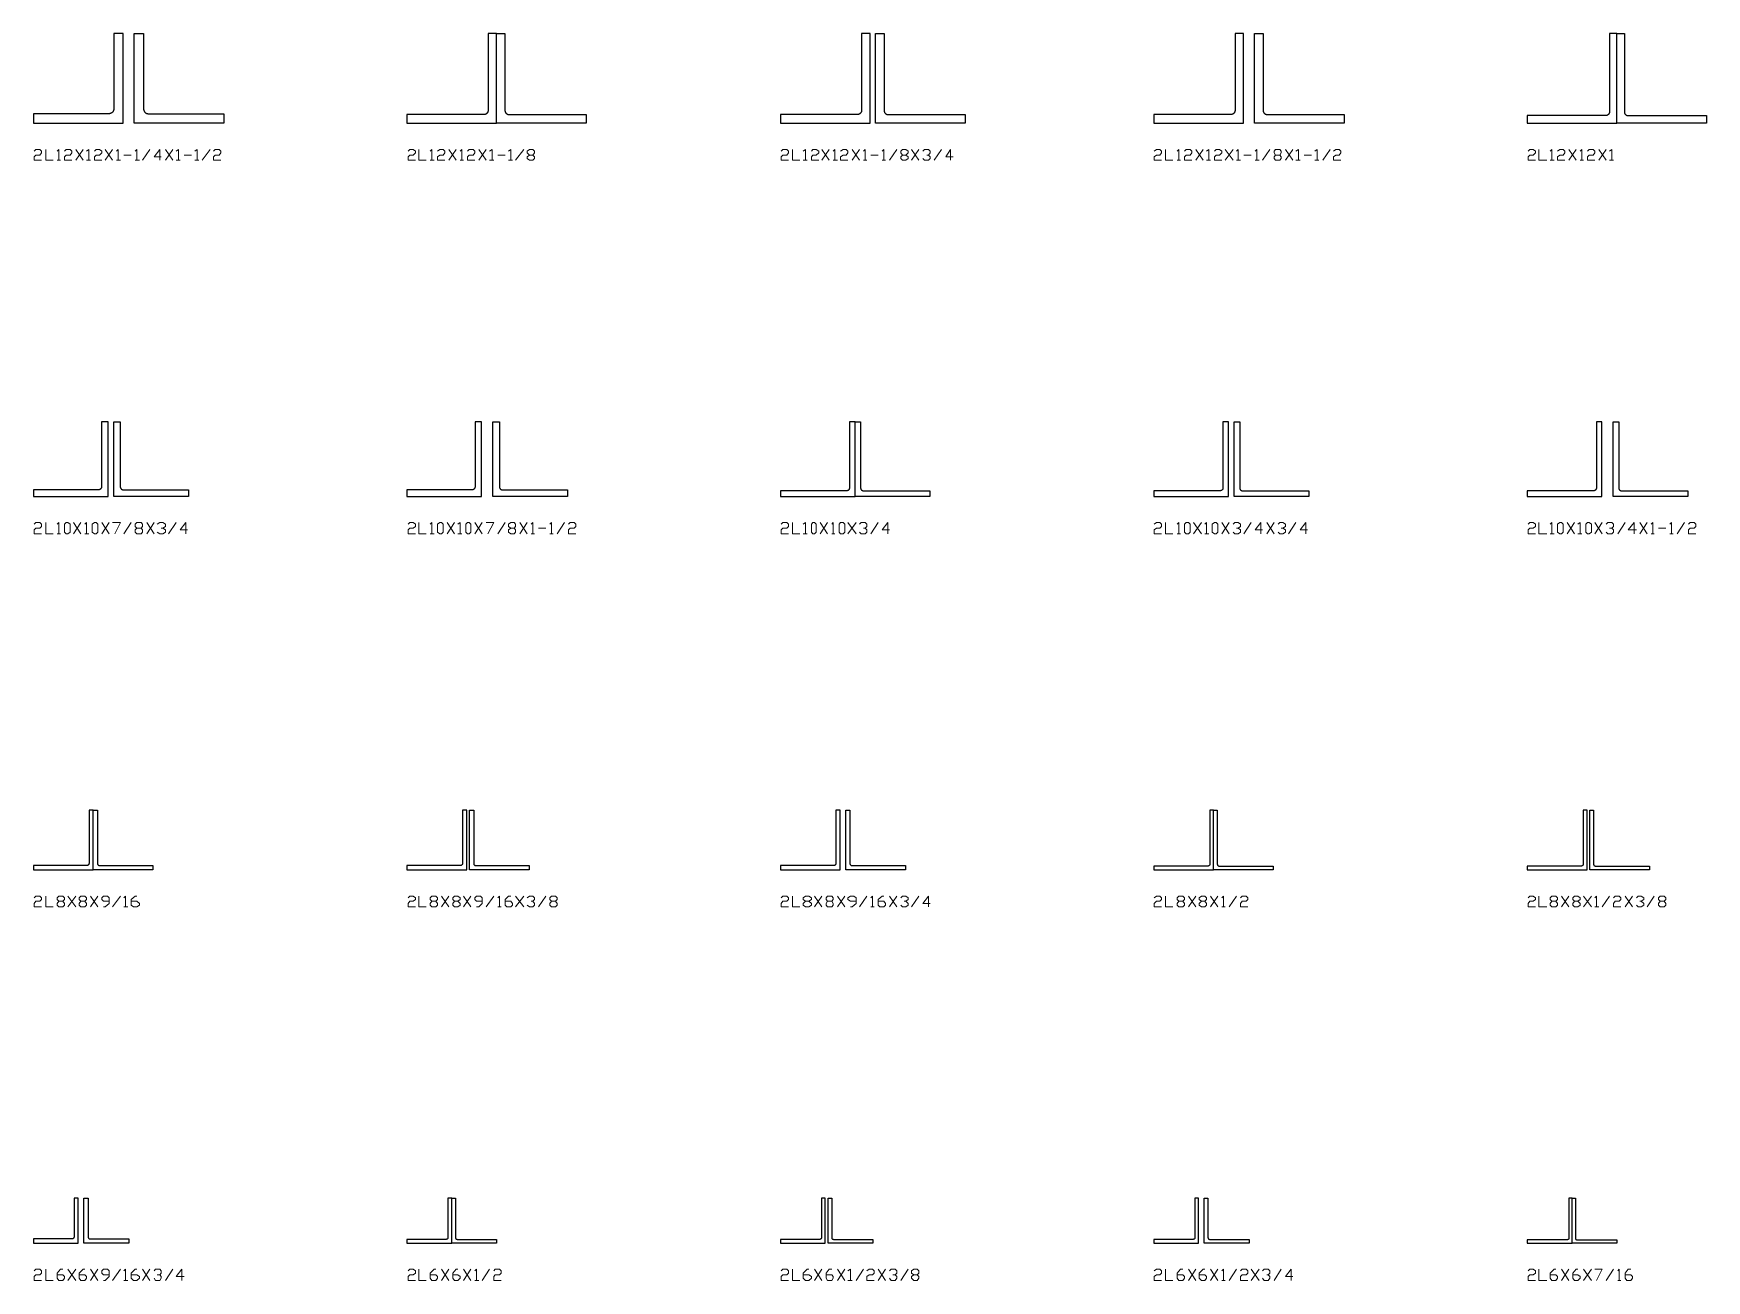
# Model space of a CAD drawing. Header units: inches. Extents: x 0 to 985, y -1555 to 12.
# Drawn here: x 250 to 474, y -155 to 12 of the extents above; entities that cross this region are included whole.
import ezdxf

# ---------------------------------------------------------------- set-up
doc = ezdxf.new("R2010")
doc.units = ezdxf.units.IN
doc.header["$MEASUREMENT"] = 0
doc.layers.add('AISC_STEEL', color=7, linetype='Continuous')

msp = doc.modelspace()

# ---------------------------------------------------------------- linework, layer by layer
at = {"color": 3, "lineweight": 0}
for points in [[(250.11, -3.76), (250.33, -3.54), (250.87, -3.54), (251.09, -3.76), (251.09, -3.97), (250.87, -4.3), (250.33, -4.3), (250.11, -4.52), (250.11, -4.96), (251.09, -4.96)], [(251.64, -3.54), (251.64, -4.96), (252.62, -4.96)], [(253.16, -3.76), (253.38, -3.54), (253.38, -4.96)], [(254.15, -3.76), (254.36, -3.54), (254.91, -3.54), (255.13, -3.76), (255.13, -3.97), (254.91, -4.3), (254.36, -4.3), (254.15, -4.52), (254.15, -4.96), (255.13, -4.96)], [(255.67, -4.96), (256.65, -3.54)], [(255.67, -3.54), (256.65, -4.96)], [(257.09, -3.76), (257.42, -3.54), (257.42, -4.96)], [(258.18, -3.76), (258.4, -3.54), (258.83, -3.54), (259.16, -3.76), (259.16, -3.97), (258.83, -4.3), (258.4, -4.3), (258.18, -4.52), (258.18, -4.96), (259.16, -4.96)], [(259.6, -4.96), (260.58, -3.54)], [(259.6, -3.54), (260.58, -4.96)], [(261.12, -3.76), (261.34, -3.54), (261.34, -4.96)], [(262.11, -4.3), (263.09, -4.3)], [(263.63, -3.76), (263.85, -3.54), (263.85, -4.96)], [(264.61, -4.96), (265.6, -3.54)], [(267.12, -4.52), (266.14, -4.52), (266.9, -3.54), (266.9, -4.96)], [(267.67, -4.96), (268.65, -3.54)], [(267.67, -3.54), (268.65, -4.96)], [(269.09, -3.76), (269.41, -3.54), (269.41, -4.96)], [(270.18, -4.3), (271.16, -4.3)], [(271.59, -3.76), (271.92, -3.54), (271.92, -4.96)], [(272.58, -4.96), (273.67, -3.54)], [(274.1, -3.76), (274.32, -3.54), (274.87, -3.54), (275.08, -3.76), (275.08, -3.97), (274.87, -4.3), (274.32, -4.3), (274.1, -4.52), (274.1, -4.96), (275.08, -4.96)], [(300.17, -3.76), (300.38, -3.54), (300.82, -3.54), (301.15, -3.76), (301.15, -3.97), (300.82, -4.3), (300.38, -4.3), (300.17, -4.52), (300.17, -4.96), (301.15, -4.96)], [(301.58, -3.54), (301.58, -4.96), (302.56, -4.96)], [(303.11, -3.76), (303.33, -3.54), (303.33, -4.96)], [(304.09, -3.76), (304.42, -3.54), (304.85, -3.54), (305.07, -3.76), (305.07, -3.97), (304.85, -4.3), (304.42, -4.3), (304.09, -4.52), (304.09, -4.96), (305.07, -4.96)], [(305.62, -4.96), (306.6, -3.54)], [(305.62, -3.54), (306.6, -4.96)], [(307.14, -3.76), (307.36, -3.54), (307.36, -4.96)], [(308.13, -3.76), (308.34, -3.54), (308.89, -3.54), (309.11, -3.76), (309.11, -3.97), (308.89, -4.3), (308.34, -4.3), (308.13, -4.52), (308.13, -4.96), (309.11, -4.96)], [(309.65, -4.96), (310.63, -3.54)], [(309.65, -3.54), (310.63, -4.96)], [(311.07, -3.76), (311.4, -3.54), (311.4, -4.96)], [(312.16, -4.3), (313.14, -4.3)], [(313.58, -3.76), (313.91, -3.54), (313.91, -4.96)], [(314.56, -4.96), (315.65, -3.54)], [(316.85, -4.3), (317.07, -4.52), (317.07, -4.74), (316.85, -4.96), (316.41, -4.96), (316.09, -4.74), (316.09, -4.52), (316.41, -4.3), (316.85, -4.3), (317.07, -3.97), (317.07, -3.76), (316.85, -3.54), (316.41, -3.54), (316.09, -3.76), (316.09, -3.97), (316.41, -4.3)], [(350.11, -3.76), (350.33, -3.54), (350.87, -3.54), (351.09, -3.76), (351.09, -3.97), (350.87, -4.3), (350.33, -4.3), (350.11, -4.52), (350.11, -4.96), (351.09, -4.96)], [(351.64, -3.54), (351.64, -4.96), (352.62, -4.96)], [(353.06, -3.76), (353.38, -3.54), (353.38, -4.96)], [(354.15, -3.76), (354.36, -3.54), (354.8, -3.54), (355.13, -3.76), (355.13, -3.97), (354.8, -4.3), (354.36, -4.3), (354.15, -4.52), (354.15, -4.96), (355.13, -4.96)], [(355.56, -4.96), (356.54, -3.54)], [(355.56, -3.54), (356.54, -4.96)], [(357.09, -3.76), (357.31, -3.54), (357.31, -4.96)], [(358.07, -3.76), (358.4, -3.54), (358.83, -3.54), (359.05, -3.76), (359.05, -3.97), (358.83, -4.3), (358.4, -4.3), (358.07, -4.52), (358.07, -4.96), (359.05, -4.96)], [(359.6, -4.96), (360.58, -3.54)], [(359.6, -3.54), (360.58, -4.96)], [(361.12, -3.76), (361.34, -3.54), (361.34, -4.96)], [(362.11, -4.3), (363.09, -4.3)], [(363.63, -3.76), (363.85, -3.54), (363.85, -4.96)], [(364.61, -4.96), (365.6, -3.54)], [(366.8, -4.3), (367.12, -4.52), (367.12, -4.74), (366.8, -4.96), (366.36, -4.96), (366.14, -4.74), (366.14, -4.52), (366.36, -4.3), (366.8, -4.3), (367.12, -3.97), (367.12, -3.76), (366.8, -3.54), (366.36, -3.54), (366.14, -3.76), (366.14, -3.97), (366.36, -4.3)], [(367.56, -4.96), (368.54, -3.54)], [(367.56, -3.54), (368.54, -4.96)], [(369.09, -3.76), (369.3, -3.54), (369.85, -3.54), (370.07, -3.76), (370.07, -3.97), (369.85, -4.3), (369.63, -4.3)], [(369.85, -4.3), (370.07, -4.52), (370.07, -4.74), (369.85, -4.96), (369.3, -4.96), (369.09, -4.74)], [(370.61, -4.96), (371.59, -3.54)], [(373.12, -4.52), (372.14, -4.52), (372.79, -3.54), (372.79, -4.96)], [(400.06, -3.76), (400.38, -3.54), (400.82, -3.54), (401.04, -3.76), (401.04, -3.97), (400.82, -4.3), (400.38, -4.3), (400.06, -4.52), (400.06, -4.96), (401.04, -4.96)], [(401.58, -3.54), (401.58, -4.96), (402.56, -4.96)], [(403.11, -3.76), (403.33, -3.54), (403.33, -4.96)], [(404.09, -3.76), (404.31, -3.54), (404.85, -3.54), (405.07, -3.76), (405.07, -3.97), (404.85, -4.3), (404.31, -4.3), (404.09, -4.52), (404.09, -4.96), (405.07, -4.96)], [(405.62, -4.96), (406.6, -3.54)], [(405.62, -3.54), (406.6, -4.96)], [(407.04, -3.76), (407.36, -3.54), (407.36, -4.96)], [(408.13, -3.76), (408.34, -3.54), (408.78, -3.54), (409.11, -3.76), (409.11, -3.97), (408.78, -4.3), (408.34, -4.3), (408.13, -4.52), (408.13, -4.96), (409.11, -4.96)], [(409.54, -4.96), (410.63, -3.54)], [(409.54, -3.54), (410.63, -4.96)], [(411.07, -3.76), (411.29, -3.54), (411.29, -4.96)], [(412.05, -4.3), (413.03, -4.3)], [(413.58, -3.76), (413.8, -3.54), (413.8, -4.96)], [(414.56, -4.96), (415.54, -3.54)], [(416.85, -4.3), (417.07, -4.52), (417.07, -4.74), (416.85, -4.96), (416.3, -4.96), (416.09, -4.74), (416.09, -4.52), (416.3, -4.3), (416.85, -4.3), (417.07, -3.97), (417.07, -3.76), (416.85, -3.54), (416.3, -3.54), (416.09, -3.76), (416.09, -3.97), (416.3, -4.3)], [(417.61, -4.96), (418.6, -3.54)], [(417.61, -3.54), (418.6, -4.96)], [(419.03, -3.76), (419.36, -3.54), (419.36, -4.96)], [(420.12, -4.3), (421.1, -4.3)], [(421.54, -3.76), (421.87, -3.54), (421.87, -4.96)], [(422.63, -4.96), (423.61, -3.54)], [(424.05, -3.76), (424.37, -3.54), (424.81, -3.54), (425.03, -3.76), (425.03, -3.97), (424.81, -4.3), (424.37, -4.3), (424.05, -4.52), (424.05, -4.96), (425.03, -4.96)], [(450.11, -3.76), (450.33, -3.54), (450.77, -3.54), (451.09, -3.76), (451.09, -3.97), (450.77, -4.3), (450.33, -4.3), (450.11, -4.52), (450.11, -4.96), (451.09, -4.96)], [(451.53, -3.54), (451.53, -4.96), (452.62, -4.96)], [(453.06, -3.76), (453.27, -3.54), (453.27, -4.96)], [(454.04, -3.76), (454.36, -3.54), (454.8, -3.54), (455.02, -3.76), (455.02, -3.97), (454.8, -4.3), (454.36, -4.3), (454.04, -4.52), (454.04, -4.96), (455.02, -4.96)], [(455.56, -4.96), (456.54, -3.54)], [(455.56, -3.54), (456.54, -4.96)], [(457.09, -3.76), (457.31, -3.54), (457.31, -4.96)], [(458.07, -3.76), (458.29, -3.54), (458.84, -3.54), (459.05, -3.76), (459.05, -3.97), (458.84, -4.3), (458.29, -4.3), (458.07, -4.52), (458.07, -4.96), (459.05, -4.96)], [(459.6, -4.96), (460.58, -3.54)], [(459.6, -3.54), (460.58, -4.96)], [(461.02, -3.76), (461.34, -3.54), (461.34, -4.96)], [(253.16, -4.96), (253.6, -4.96)], [(257.09, -4.96), (257.64, -4.96)], [(261.12, -4.96), (261.67, -4.96)], [(263.63, -4.96), (264.18, -4.96)], [(269.09, -4.96), (269.63, -4.96)], [(271.59, -4.96), (272.14, -4.96)], [(303.11, -4.96), (303.65, -4.96)], [(307.14, -4.96), (307.58, -4.96)], [(311.07, -4.96), (311.62, -4.96)], [(313.58, -4.96), (314.12, -4.96)], [(353.06, -4.96), (353.6, -4.96)], [(357.09, -4.96), (357.64, -4.96)], [(361.12, -4.96), (361.56, -4.96)], [(363.63, -4.96), (364.07, -4.96)], [(403.11, -4.96), (403.55, -4.96)], [(407.04, -4.96), (407.58, -4.96)], [(411.07, -4.96), (411.62, -4.96)], [(413.58, -4.96), (414.12, -4.96)], [(419.03, -4.96), (419.58, -4.96)], [(421.54, -4.96), (422.08, -4.96)], [(453.06, -4.96), (453.6, -4.96)], [(457.09, -4.96), (457.53, -4.96)], [(461.02, -4.96), (461.56, -4.96)], [(250.11, -53.7), (250.33, -53.48), (250.87, -53.48), (251.09, -53.7), (251.09, -54.03), (250.87, -54.25), (250.33, -54.25), (250.11, -54.47), (250.11, -55.01), (251.09, -55.01)], [(251.64, -53.48), (251.64, -55.01), (252.62, -55.01)], [(253.16, -53.7), (253.38, -53.48), (253.38, -55.01)], [(255.35, -55.01), (256.33, -53.48)], [(255.35, -53.48), (256.33, -55.01)], [(256.87, -53.7), (257.09, -53.48), (257.09, -55.01)], [(259.16, -55.01), (260.14, -53.48)], [(259.16, -53.48), (260.14, -55.01)], [(260.58, -53.48), (261.67, -53.48), (260.91, -55.01)], [(262.11, -55.01), (263.09, -53.48)], [(264.4, -54.25), (264.61, -54.47), (264.61, -54.79), (264.4, -55.01), (263.85, -55.01), (263.63, -54.79), (263.63, -54.47), (263.85, -54.25), (264.4, -54.25), (264.61, -54.03), (264.61, -53.7), (264.4, -53.48), (263.85, -53.48), (263.63, -53.7), (263.63, -54.03), (263.85, -54.25)], [(265.16, -55.01), (266.14, -53.48)], [(265.16, -53.48), (266.14, -55.01)], [(266.58, -53.7), (266.9, -53.48), (267.34, -53.48), (267.67, -53.7), (267.67, -54.03), (267.34, -54.25), (267.12, -54.25)], [(268.1, -55.01), (269.09, -53.48)], [(270.61, -54.47), (269.63, -54.47), (270.39, -53.48), (270.39, -55.01)], [(300.17, -53.7), (300.38, -53.48), (300.82, -53.48), (301.15, -53.7), (301.15, -54.03), (300.82, -54.25), (300.38, -54.25), (300.17, -54.47), (300.17, -55.01), (301.15, -55.01)], [(301.58, -53.48), (301.58, -55.01), (302.56, -55.01)], [(303.11, -53.7), (303.33, -53.48), (303.33, -55.01)], [(305.4, -55.01), (306.38, -53.48)], [(305.4, -53.48), (306.38, -55.01)], [(306.82, -53.7), (307.14, -53.48), (307.14, -55.01)], [(309.11, -55.01), (310.09, -53.48)], [(309.11, -53.48), (310.09, -55.01)], [(310.63, -53.48), (311.62, -53.48), (310.85, -55.01)], [(312.16, -55.01), (313.14, -53.48)], [(314.34, -54.25), (314.56, -54.47), (314.56, -54.79), (314.34, -55.01), (313.91, -55.01), (313.58, -54.79), (313.58, -54.47), (313.91, -54.25), (314.34, -54.25), (314.56, -54.03), (314.56, -53.7), (314.34, -53.48), (313.91, -53.48), (313.58, -53.7), (313.58, -54.03), (313.91, -54.25)], [(315.11, -55.01), (316.09, -53.48)], [(315.11, -53.48), (316.09, -55.01)], [(316.63, -53.7), (316.85, -53.48), (316.85, -55.01)], [(319.14, -53.7), (319.36, -53.48), (319.36, -55.01)], [(320.12, -55.01), (321.1, -53.48)], [(321.65, -53.7), (321.87, -53.48), (322.41, -53.48), (322.63, -53.7), (322.63, -54.03), (322.41, -54.25), (321.87, -54.25), (321.65, -54.47), (321.65, -55.01), (322.63, -55.01)], [(350.11, -53.7), (350.33, -53.48), (350.87, -53.48), (351.09, -53.7), (351.09, -54.03), (350.87, -54.25), (350.33, -54.25), (350.11, -54.47), (350.11, -55.01), (351.09, -55.01)], [(351.64, -53.48), (351.64, -55.01), (352.62, -55.01)], [(353.06, -53.7), (353.38, -53.48), (353.38, -55.01)], [(355.35, -55.01), (356.33, -53.48)], [(355.35, -53.48), (356.33, -55.01)], [(356.87, -53.7), (357.09, -53.48), (357.09, -55.01)], [(359.05, -55.01), (360.14, -53.48)], [(359.05, -53.48), (360.14, -55.01)], [(360.58, -53.7), (360.8, -53.48), (361.34, -53.48), (361.56, -53.7), (361.56, -54.03), (361.34, -54.25), (361.12, -54.25)], [(362.11, -55.01), (363.09, -53.48)], [(364.61, -54.47), (363.63, -54.47), (364.4, -53.48), (364.4, -55.01)], [(400.06, -53.7), (400.38, -53.48), (400.82, -53.48), (401.04, -53.7), (401.04, -54.03), (400.82, -54.25), (400.38, -54.25), (400.06, -54.47), (400.06, -55.01), (401.04, -55.01)], [(401.58, -53.48), (401.58, -55.01), (402.56, -55.01)], [(403.11, -53.7), (403.33, -53.48), (403.33, -55.01)], [(405.29, -55.01), (406.38, -53.48)], [(405.29, -53.48), (406.38, -55.01)], [(406.82, -53.7), (407.04, -53.48), (407.04, -55.01)], [(409.11, -55.01), (410.09, -53.48)], [(409.11, -53.48), (410.09, -55.01)], [(410.63, -53.7), (410.85, -53.48), (411.29, -53.48), (411.62, -53.7), (411.62, -54.03), (411.29, -54.25), (411.07, -54.25)], [(412.05, -55.01), (413.03, -53.48)], [(414.56, -54.47), (413.58, -54.47), (414.34, -53.48), (414.34, -55.01)], [(415.11, -55.01), (416.09, -53.48)], [(415.11, -53.48), (416.09, -55.01)], [(416.63, -53.7), (416.85, -53.48), (417.29, -53.48), (417.61, -53.7), (417.61, -54.03), (417.29, -54.25), (417.07, -54.25)], [(418.05, -55.01), (419.03, -53.48)], [(420.56, -54.47), (419.58, -54.47), (420.34, -53.48), (420.34, -55.01)], [(450.11, -53.7), (450.33, -53.48), (450.77, -53.48), (451.09, -53.7), (451.09, -54.03), (450.77, -54.25), (450.33, -54.25), (450.11, -54.47), (450.11, -55.01), (451.09, -55.01)], [(451.53, -53.48), (451.53, -55.01), (452.62, -55.01)], [(453.06, -53.7), (453.27, -53.48), (453.27, -55.01)], [(455.35, -55.01), (456.33, -53.48)], [(455.35, -53.48), (456.33, -55.01)], [(456.76, -53.7), (457.09, -53.48), (457.09, -55.01)], [(459.05, -55.01), (460.03, -53.48)], [(459.05, -53.48), (460.03, -55.01)], [(460.58, -53.7), (460.8, -53.48), (461.34, -53.48), (461.56, -53.7), (461.56, -54.03), (461.34, -54.25), (461.02, -54.25)], [(462.11, -55.01), (463.09, -53.48)], [(464.61, -54.47), (463.52, -54.47), (464.29, -53.48), (464.29, -55.01)], [(465.05, -55.01), (466.03, -53.48)], [(465.05, -53.48), (466.03, -55.01)], [(466.58, -53.7), (466.8, -53.48), (466.8, -55.01)], [(469.09, -53.7), (469.3, -53.48), (469.3, -55.01)], [(470.07, -55.01), (471.05, -53.48)], [(471.59, -53.7), (471.81, -53.48), (472.36, -53.48), (472.58, -53.7), (472.58, -54.03), (472.36, -54.25), (471.81, -54.25), (471.59, -54.47), (471.59, -55.01), (472.58, -55.01)], [(253.16, -55.01), (253.6, -55.01)], [(256.87, -55.01), (257.42, -55.01)], [(267.34, -54.25), (267.67, -54.47), (267.67, -54.79), (267.34, -55.01), (266.9, -55.01), (266.58, -54.79)], [(303.11, -55.01), (303.65, -55.01)], [(306.82, -55.01), (307.36, -55.01)], [(316.63, -55.01), (317.07, -55.01)], [(317.61, -54.25), (318.59, -54.25)], [(319.14, -55.01), (319.58, -55.01)], [(353.06, -55.01), (353.6, -55.01)], [(356.87, -55.01), (357.31, -55.01)], [(361.34, -54.25), (361.56, -54.47), (361.56, -54.79), (361.34, -55.01), (360.8, -55.01), (360.58, -54.79)], [(403.11, -55.01), (403.55, -55.01)], [(406.82, -55.01), (407.36, -55.01)], [(411.29, -54.25), (411.62, -54.47), (411.62, -54.79), (411.29, -55.01), (410.85, -55.01), (410.63, -54.79)], [(417.29, -54.25), (417.61, -54.47), (417.61, -54.79), (417.29, -55.01), (416.85, -55.01), (416.63, -54.79)], [(453.06, -55.01), (453.6, -55.01)], [(456.76, -55.01), (457.31, -55.01)], [(461.34, -54.25), (461.56, -54.47), (461.56, -54.79), (461.34, -55.01), (460.8, -55.01), (460.58, -54.79)], [(466.58, -55.01), (467.01, -55.01)], [(467.56, -54.25), (468.54, -54.25)], [(469.09, -55.01), (469.52, -55.01)], [(250.11, -103.76), (250.33, -103.54), (250.87, -103.54), (251.09, -103.76), (251.09, -103.97), (250.87, -104.19), (250.33, -104.19), (250.11, -104.52), (250.11, -104.96), (251.09, -104.96)], [(251.64, -103.54), (251.64, -104.96), (252.62, -104.96)], [(253.93, -104.19), (254.15, -104.52), (254.15, -104.74), (253.93, -104.96), (253.38, -104.96), (253.16, -104.74), (253.16, -104.52), (253.38, -104.19), (253.93, -104.19), (254.15, -103.97), (254.15, -103.76), (253.93, -103.54), (253.38, -103.54), (253.16, -103.76), (253.16, -103.97), (253.38, -104.19)], [(254.58, -104.96), (255.67, -103.54)], [(254.58, -103.54), (255.67, -104.96)], [(256.87, -104.19), (257.09, -104.52), (257.09, -104.74), (256.87, -104.96), (256.33, -104.96), (256.11, -104.74), (256.11, -104.52), (256.33, -104.19), (256.87, -104.19), (257.09, -103.97), (257.09, -103.76), (256.87, -103.54), (256.33, -103.54), (256.11, -103.76), (256.11, -103.97), (256.33, -104.19)], [(257.64, -104.96), (258.62, -103.54)], [(257.64, -103.54), (258.62, -104.96)], [(259.38, -104.96), (259.6, -104.96), (260.14, -104.52), (260.14, -103.76), (259.93, -103.54), (259.38, -103.54), (259.16, -103.76), (259.16, -103.97), (259.38, -104.19), (260.14, -104.19)], [(260.58, -104.96), (261.67, -103.54)], [(262.11, -103.76), (262.32, -103.54), (262.32, -104.96)], [(262.11, -104.96), (262.65, -104.96)], [(263.09, -104.19), (263.85, -104.19), (264.18, -104.52), (264.18, -104.74), (263.85, -104.96), (263.41, -104.96), (263.09, -104.74), (263.09, -103.97), (263.63, -103.54), (263.85, -103.54)], [(300.17, -103.76), (300.38, -103.54), (300.82, -103.54), (301.15, -103.76), (301.15, -103.97), (300.82, -104.19), (300.38, -104.19), (300.17, -104.52), (300.17, -104.96), (301.15, -104.96)], [(301.58, -103.54), (301.58, -104.96), (302.56, -104.96)], [(303.87, -104.19), (304.09, -104.52), (304.09, -104.74), (303.87, -104.96), (303.33, -104.96), (303.11, -104.74), (303.11, -104.52), (303.33, -104.19), (303.87, -104.19), (304.09, -103.97), (304.09, -103.76), (303.87, -103.54), (303.33, -103.54), (303.11, -103.76), (303.11, -103.97), (303.33, -104.19)], [(304.64, -104.96), (305.62, -103.54)], [(304.64, -103.54), (305.62, -104.96)], [(306.82, -104.19), (307.14, -104.52), (307.14, -104.74), (306.82, -104.96), (306.38, -104.96), (306.16, -104.74), (306.16, -104.52), (306.38, -104.19), (306.82, -104.19), (307.14, -103.97), (307.14, -103.76), (306.82, -103.54), (306.38, -103.54), (306.16, -103.76), (306.16, -103.97), (306.38, -104.19)], [(307.58, -104.96), (308.56, -103.54)], [(307.58, -103.54), (308.56, -104.96)], [(309.33, -104.96), (309.65, -104.96), (310.09, -104.52), (310.09, -103.76), (309.87, -103.54), (309.33, -103.54), (309.11, -103.76), (309.11, -103.97), (309.33, -104.19), (310.09, -104.19)], [(310.63, -104.96), (311.62, -103.54)], [(312.16, -103.76), (312.38, -103.54), (312.38, -104.96)], [(312.16, -104.96), (312.6, -104.96)], [(313.14, -104.19), (313.91, -104.19), (314.12, -104.52), (314.12, -104.74), (313.91, -104.96), (313.36, -104.96), (313.14, -104.74), (313.14, -103.97), (313.58, -103.54), (313.91, -103.54)], [(314.56, -104.96), (315.65, -103.54)], [(314.56, -103.54), (315.65, -104.96)], [(316.09, -103.76), (316.41, -103.54), (316.85, -103.54), (317.07, -103.76), (317.07, -103.97), (316.85, -104.19), (316.63, -104.19)], [(316.85, -104.19), (317.07, -104.52), (317.07, -104.74), (316.85, -104.96), (316.41, -104.96), (316.09, -104.74)], [(317.61, -104.96), (318.59, -103.54)], [(319.9, -104.19), (320.12, -104.52), (320.12, -104.74), (319.9, -104.96), (319.36, -104.96), (319.14, -104.74), (319.14, -104.52), (319.36, -104.19), (319.9, -104.19), (320.12, -103.97), (320.12, -103.76), (319.9, -103.54), (319.36, -103.54), (319.14, -103.76), (319.14, -103.97), (319.36, -104.19)], [(350.11, -103.76), (350.33, -103.54), (350.87, -103.54), (351.09, -103.76), (351.09, -103.97), (350.87, -104.19), (350.33, -104.19), (350.11, -104.52), (350.11, -104.96), (351.09, -104.96)], [(351.64, -103.54), (351.64, -104.96), (352.62, -104.96)], [(353.82, -104.19), (354.15, -104.52), (354.15, -104.74), (353.82, -104.96), (353.38, -104.96), (353.06, -104.74), (353.06, -104.52), (353.38, -104.19), (353.82, -104.19), (354.15, -103.97), (354.15, -103.76), (353.82, -103.54), (353.38, -103.54), (353.06, -103.76), (353.06, -103.97), (353.38, -104.19)], [(354.58, -104.96), (355.56, -103.54)], [(354.58, -103.54), (355.56, -104.96)], [(356.87, -104.19), (357.09, -104.52), (357.09, -104.74), (356.87, -104.96), (356.33, -104.96), (356.11, -104.74), (356.11, -104.52), (356.33, -104.19), (356.87, -104.19), (357.09, -103.97), (357.09, -103.76), (356.87, -103.54), (356.33, -103.54), (356.11, -103.76), (356.11, -103.97), (356.33, -104.19)], [(357.64, -104.96), (358.62, -103.54)], [(357.64, -103.54), (358.62, -104.96)], [(359.38, -104.96), (359.6, -104.96), (360.14, -104.52), (360.14, -103.76), (359.82, -103.54), (359.38, -103.54), (359.05, -103.76), (359.05, -103.97), (359.38, -104.19), (360.14, -104.19)], [(360.58, -104.96), (361.56, -103.54)], [(362.11, -103.76), (362.32, -103.54), (362.32, -104.96)], [(362.11, -104.96), (362.54, -104.96)], [(363.09, -104.19), (363.85, -104.19), (364.07, -104.52), (364.07, -104.74), (363.85, -104.96), (363.31, -104.96), (363.09, -104.74), (363.09, -103.97), (363.63, -103.54), (363.85, -103.54)], [(364.61, -104.96), (365.6, -103.54)], [(364.61, -103.54), (365.6, -104.96)], [(366.14, -103.76), (366.36, -103.54), (366.8, -103.54), (367.12, -103.76), (367.12, -103.97), (366.8, -104.19), (366.58, -104.19)], [(366.8, -104.19), (367.12, -104.52), (367.12, -104.74), (366.8, -104.96), (366.36, -104.96), (366.14, -104.74)], [(367.56, -104.96), (368.54, -103.54)], [(370.07, -104.52), (369.09, -104.52), (369.85, -103.54), (369.85, -104.96)], [(400.06, -103.76), (400.38, -103.54), (400.82, -103.54), (401.04, -103.76), (401.04, -103.97), (400.82, -104.19), (400.38, -104.19), (400.06, -104.52), (400.06, -104.96), (401.04, -104.96)], [(401.58, -103.54), (401.58, -104.96), (402.56, -104.96)], [(403.87, -104.19), (404.09, -104.52), (404.09, -104.74), (403.87, -104.96), (403.33, -104.96), (403.11, -104.74), (403.11, -104.52), (403.33, -104.19), (403.87, -104.19), (404.09, -103.97), (404.09, -103.76), (403.87, -103.54), (403.33, -103.54), (403.11, -103.76), (403.11, -103.97), (403.33, -104.19)], [(404.64, -104.96), (405.62, -103.54)], [(404.64, -103.54), (405.62, -104.96)], [(406.82, -104.19), (407.04, -104.52), (407.04, -104.74), (406.82, -104.96), (406.38, -104.96), (406.05, -104.74), (406.05, -104.52), (406.38, -104.19), (406.82, -104.19), (407.04, -103.97), (407.04, -103.76), (406.82, -103.54), (406.38, -103.54), (406.05, -103.76), (406.05, -103.97), (406.38, -104.19)], [(407.58, -104.96), (408.56, -103.54)], [(407.58, -103.54), (408.56, -104.96)], [(409.11, -103.76), (409.33, -103.54), (409.33, -104.96)], [(409.11, -104.96), (409.54, -104.96)], [(410.09, -104.96), (411.07, -103.54)], [(411.62, -103.76), (411.83, -103.54), (412.38, -103.54), (412.6, -103.76), (412.6, -103.97), (412.38, -104.19), (411.83, -104.19), (411.62, -104.52), (411.62, -104.96), (412.6, -104.96)], [(450.11, -103.76), (450.33, -103.54), (450.77, -103.54), (451.09, -103.76), (451.09, -103.97), (450.77, -104.19), (450.33, -104.19), (450.11, -104.52), (450.11, -104.96), (451.09, -104.96)], [(451.53, -103.54), (451.53, -104.96), (452.62, -104.96)], [(453.82, -104.19), (454.04, -104.52), (454.04, -104.74), (453.82, -104.96), (453.27, -104.96), (453.06, -104.74), (453.06, -104.52), (453.27, -104.19), (453.82, -104.19), (454.04, -103.97), (454.04, -103.76), (453.82, -103.54), (453.27, -103.54), (453.06, -103.76), (453.06, -103.97), (453.27, -104.19)], [(454.58, -104.96), (455.56, -103.54)], [(454.58, -103.54), (455.56, -104.96)], [(456.76, -104.19), (457.09, -104.52), (457.09, -104.74), (456.76, -104.96), (456.33, -104.96), (456.11, -104.74), (456.11, -104.52), (456.33, -104.19), (456.76, -104.19), (457.09, -103.97), (457.09, -103.76), (456.76, -103.54), (456.33, -103.54), (456.11, -103.76), (456.11, -103.97), (456.33, -104.19)], [(457.53, -104.96), (458.62, -103.54)], [(457.53, -103.54), (458.62, -104.96)], [(459.05, -103.76), (459.27, -103.54), (459.27, -104.96)], [(459.05, -104.96), (459.6, -104.96)], [(460.03, -104.96), (461.02, -103.54)], [(461.56, -103.76), (461.78, -103.54), (462.32, -103.54), (462.54, -103.76), (462.54, -103.97), (462.32, -104.19), (461.78, -104.19), (461.56, -104.52), (461.56, -104.96), (462.54, -104.96)], [(463.09, -104.96), (464.07, -103.54)], [(463.09, -103.54), (464.07, -104.96)], [(464.61, -103.76), (464.83, -103.54), (465.27, -103.54), (465.6, -103.76), (465.6, -103.97), (465.27, -104.19), (465.05, -104.19)], [(465.27, -104.19), (465.6, -104.52), (465.6, -104.74), (465.27, -104.96), (464.83, -104.96), (464.61, -104.74)], [(466.03, -104.96), (467.01, -103.54)], [(468.32, -104.19), (468.54, -104.52), (468.54, -104.74), (468.32, -104.96), (467.78, -104.96), (467.56, -104.74), (467.56, -104.52), (467.78, -104.19), (468.32, -104.19), (468.54, -103.97), (468.54, -103.76), (468.32, -103.54), (467.78, -103.54), (467.56, -103.76), (467.56, -103.97), (467.78, -104.19)], [(250.11, -153.7), (250.33, -153.48), (250.87, -153.48), (251.09, -153.7), (251.09, -154.03), (250.87, -154.25), (250.33, -154.25), (250.11, -154.47), (250.11, -155.01), (251.09, -155.01)], [(251.64, -153.48), (251.64, -155.01), (252.62, -155.01)], [(253.16, -154.25), (253.93, -154.25), (254.15, -154.47), (254.15, -154.68), (253.93, -155.01), (253.38, -155.01), (253.16, -154.68), (253.16, -154.03), (253.6, -153.48), (253.93, -153.48)], [(254.58, -155.01), (255.67, -153.48)], [(254.58, -153.48), (255.67, -155.01)], [(256.11, -154.25), (256.87, -154.25), (257.09, -154.47), (257.09, -154.68), (256.87, -155.01), (256.33, -155.01), (256.11, -154.68), (256.11, -154.03), (256.65, -153.48), (256.87, -153.48)], [(257.64, -155.01), (258.62, -153.48)], [(257.64, -153.48), (258.62, -155.01)], [(259.38, -155.01), (259.6, -155.01), (260.14, -154.47), (260.14, -153.7), (259.93, -153.48), (259.38, -153.48), (259.16, -153.7), (259.16, -154.03), (259.38, -154.25), (260.14, -154.25)], [(260.58, -155.01), (261.67, -153.48)], [(262.11, -153.7), (262.32, -153.48), (262.32, -155.01)], [(263.09, -154.25), (263.85, -154.25), (264.18, -154.47), (264.18, -154.68), (263.85, -155.01), (263.41, -155.01), (263.09, -154.68), (263.09, -154.03), (263.63, -153.48), (263.85, -153.48)], [(264.61, -155.01), (265.6, -153.48)], [(264.61, -153.48), (265.6, -155.01)], [(266.14, -153.7), (266.36, -153.48), (266.9, -153.48), (267.12, -153.7), (267.12, -154.03), (266.9, -154.25), (266.58, -154.25)], [(266.9, -154.25), (267.12, -154.47), (267.12, -154.68), (266.9, -155.01), (266.36, -155.01), (266.14, -154.68)], [(267.67, -155.01), (268.65, -153.48)], [(270.18, -154.47), (269.09, -154.47), (269.85, -153.48), (269.85, -155.01)], [(300.17, -153.7), (300.38, -153.48), (300.82, -153.48), (301.15, -153.7), (301.15, -154.03), (300.82, -154.25), (300.38, -154.25), (300.17, -154.47), (300.17, -155.01), (301.15, -155.01)], [(301.58, -153.48), (301.58, -155.01), (302.56, -155.01)], [(303.11, -154.25), (303.87, -154.25), (304.09, -154.47), (304.09, -154.68), (303.87, -155.01), (303.33, -155.01), (303.11, -154.68), (303.11, -154.03), (303.65, -153.48), (303.87, -153.48)], [(304.64, -155.01), (305.62, -153.48)], [(304.64, -153.48), (305.62, -155.01)], [(306.16, -154.25), (306.82, -154.25), (307.14, -154.47), (307.14, -154.68), (306.82, -155.01), (306.38, -155.01), (306.16, -154.68), (306.16, -154.03), (306.6, -153.48), (306.82, -153.48)], [(307.58, -155.01), (308.56, -153.48)], [(307.58, -153.48), (308.56, -155.01)], [(309.11, -153.7), (309.33, -153.48), (309.33, -155.01)], [(310.09, -155.01), (311.07, -153.48)], [(311.62, -153.7), (311.83, -153.48), (312.38, -153.48), (312.6, -153.7), (312.6, -154.03), (312.38, -154.25), (311.83, -154.25), (311.62, -154.47), (311.62, -155.01), (312.6, -155.01)], [(350.11, -153.7), (350.33, -153.48), (350.87, -153.48), (351.09, -153.7), (351.09, -154.03), (350.87, -154.25), (350.33, -154.25), (350.11, -154.47), (350.11, -155.01), (351.09, -155.01)], [(351.64, -153.48), (351.64, -155.01), (352.62, -155.01)], [(353.06, -154.25), (353.82, -154.25), (354.15, -154.47), (354.15, -154.68), (353.82, -155.01), (353.38, -155.01), (353.06, -154.68), (353.06, -154.03), (353.6, -153.48), (353.82, -153.48)], [(354.58, -155.01), (355.56, -153.48)], [(354.58, -153.48), (355.56, -155.01)], [(356.11, -154.25), (356.87, -154.25), (357.09, -154.47), (357.09, -154.68), (356.87, -155.01), (356.33, -155.01), (356.11, -154.68), (356.11, -154.03), (356.54, -153.48), (356.87, -153.48)], [(357.64, -155.01), (358.62, -153.48)], [(357.64, -153.48), (358.62, -155.01)], [(359.05, -153.7), (359.38, -153.48), (359.38, -155.01)], [(360.14, -155.01), (361.12, -153.48)], [(361.56, -153.7), (361.89, -153.48), (362.32, -153.48), (362.54, -153.7), (362.54, -154.03), (362.32, -154.25), (361.89, -154.25), (361.56, -154.47), (361.56, -155.01), (362.54, -155.01)], [(363.09, -155.01), (364.07, -153.48)], [(363.09, -153.48), (364.07, -155.01)], [(364.61, -153.7), (364.83, -153.48), (365.38, -153.48), (365.6, -153.7), (365.6, -154.03), (365.38, -154.25), (365.05, -154.25)], [(365.38, -154.25), (365.6, -154.47), (365.6, -154.68), (365.38, -155.01), (364.83, -155.01), (364.61, -154.68)], [(366.14, -155.01), (367.12, -153.48)], [(368.32, -154.25), (368.54, -154.47), (368.54, -154.68), (368.32, -155.01), (367.89, -155.01), (367.56, -154.68), (367.56, -154.47), (367.89, -154.25), (368.32, -154.25), (368.54, -154.03), (368.54, -153.7), (368.32, -153.48), (367.89, -153.48), (367.56, -153.7), (367.56, -154.03), (367.89, -154.25)], [(400.06, -153.7), (400.38, -153.48), (400.82, -153.48), (401.04, -153.7), (401.04, -154.03), (400.82, -154.25), (400.38, -154.25), (400.06, -154.47), (400.06, -155.01), (401.04, -155.01)], [(401.58, -153.48), (401.58, -155.01), (402.56, -155.01)], [(403.11, -154.25), (403.87, -154.25), (404.09, -154.47), (404.09, -154.68), (403.87, -155.01), (403.33, -155.01), (403.11, -154.68), (403.11, -154.03), (403.55, -153.48), (403.87, -153.48)], [(404.64, -155.01), (405.62, -153.48)], [(404.64, -153.48), (405.62, -155.01)], [(406.05, -154.25), (406.82, -154.25), (407.04, -154.47), (407.04, -154.68), (406.82, -155.01), (406.38, -155.01), (406.05, -154.68), (406.05, -154.03), (406.6, -153.48), (406.82, -153.48)], [(407.58, -155.01), (408.56, -153.48)], [(407.58, -153.48), (408.56, -155.01)], [(409.11, -153.7), (409.33, -153.48), (409.33, -155.01)], [(410.09, -155.01), (411.07, -153.48)], [(411.62, -153.7), (411.83, -153.48), (412.38, -153.48), (412.6, -153.7), (412.6, -154.03), (412.38, -154.25), (411.83, -154.25), (411.62, -154.47), (411.62, -155.01), (412.6, -155.01)], [(413.03, -155.01), (414.12, -153.48)], [(413.03, -153.48), (414.12, -155.01)], [(414.56, -153.7), (414.78, -153.48), (415.32, -153.48), (415.54, -153.7), (415.54, -154.03), (415.32, -154.25), (415.11, -154.25)], [(415.32, -154.25), (415.54, -154.47), (415.54, -154.68), (415.32, -155.01), (414.78, -155.01), (414.56, -154.68)], [(416.09, -155.01), (417.07, -153.48)], [(418.6, -154.47), (417.61, -154.47), (418.38, -153.48), (418.38, -155.01)], [(450.11, -153.7), (450.33, -153.48), (450.77, -153.48), (451.09, -153.7), (451.09, -154.03), (450.77, -154.25), (450.33, -154.25), (450.11, -154.47), (450.11, -155.01), (451.09, -155.01)], [(451.53, -153.48), (451.53, -155.01), (452.62, -155.01)], [(453.06, -154.25), (453.82, -154.25), (454.04, -154.47), (454.04, -154.68), (453.82, -155.01), (453.27, -155.01), (453.06, -154.68), (453.06, -154.03), (453.6, -153.48), (453.82, -153.48)], [(454.58, -155.01), (455.56, -153.48)], [(454.58, -153.48), (455.56, -155.01)], [(456.11, -154.25), (456.76, -154.25), (457.09, -154.47), (457.09, -154.68), (456.76, -155.01), (456.33, -155.01), (456.11, -154.68), (456.11, -154.03), (456.54, -153.48), (456.76, -153.48)], [(457.53, -155.01), (458.62, -153.48)], [(457.53, -153.48), (458.62, -155.01)], [(459.05, -153.48), (460.03, -153.48), (459.27, -155.01)], [(460.58, -155.01), (461.56, -153.48)], [(462.11, -153.7), (462.32, -153.48), (462.32, -155.01)], [(463.09, -154.25), (463.85, -154.25), (464.07, -154.47), (464.07, -154.68), (463.85, -155.01), (463.31, -155.01), (463.09, -154.68), (463.09, -154.03), (463.52, -153.48), (463.85, -153.48)], [(262.11, -155.01), (262.65, -155.01)], [(309.11, -155.01), (309.65, -155.01)], [(359.05, -155.01), (359.6, -155.01)], [(409.11, -155.01), (409.54, -155.01)], [(462.11, -155.01), (462.54, -155.01)]]:
    msp.add_lwpolyline(points, dxfattribs=at)
for points in [[(254.36, -55.01), (254.15, -54.79), (254.15, -53.7), (254.36, -53.48), (254.58, -53.48), (254.91, -53.7), (254.91, -54.79), (254.58, -55.01), (254.36, -55.01)], [(258.18, -55.01), (257.85, -54.79), (257.85, -53.7), (258.18, -53.48), (258.4, -53.48), (258.62, -53.7), (258.62, -54.79), (258.4, -55.01), (258.18, -55.01)], [(304.42, -55.01), (304.09, -54.79), (304.09, -53.7), (304.42, -53.48), (304.64, -53.48), (304.85, -53.7), (304.85, -54.79), (304.64, -55.01), (304.42, -55.01)], [(308.13, -55.01), (307.91, -54.79), (307.91, -53.7), (308.13, -53.48), (308.34, -53.48), (308.56, -53.7), (308.56, -54.79), (308.34, -55.01), (308.13, -55.01)], [(354.36, -55.01), (354.15, -54.79), (354.15, -53.7), (354.36, -53.48), (354.58, -53.48), (354.8, -53.7), (354.8, -54.79), (354.58, -55.01), (354.36, -55.01)], [(358.07, -55.01), (357.85, -54.79), (357.85, -53.7), (358.07, -53.48), (358.4, -53.48), (358.62, -53.7), (358.62, -54.79), (358.4, -55.01), (358.07, -55.01)], [(404.31, -55.01), (404.09, -54.79), (404.09, -53.7), (404.31, -53.48), (404.64, -53.48), (404.85, -53.7), (404.85, -54.79), (404.64, -55.01), (404.31, -55.01)], [(408.13, -55.01), (407.8, -54.79), (407.8, -53.7), (408.13, -53.48), (408.34, -53.48), (408.56, -53.7), (408.56, -54.79), (408.34, -55.01), (408.13, -55.01)], [(454.36, -55.01), (454.04, -54.79), (454.04, -53.7), (454.36, -53.48), (454.58, -53.48), (454.8, -53.7), (454.8, -54.79), (454.58, -55.01), (454.36, -55.01)], [(458.07, -55.01), (457.85, -54.79), (457.85, -53.7), (458.07, -53.48), (458.29, -53.48), (458.62, -53.7), (458.62, -54.79), (458.29, -55.01), (458.07, -55.01)]]:
    msp.add_lwpolyline(points, close=True, dxfattribs=at)
at = {"layer": 'AISC_STEEL'}
for points in [[(250, 0), (262, 0), (262, 12), (260.75, 12), (260.75, 1.88), (260.75, 1.85), (260.75, 1.82), (260.74, 1.79), (260.74, 1.76), (260.73, 1.73), (260.72, 1.7), (260.72, 1.67), (260.71, 1.64), (260.69, 1.62), (260.68, 1.59), (260.67, 1.56), (260.65, 1.54), (260.63, 1.51), (260.62, 1.49), (260.6, 1.47), (260.58, 1.44), (260.56, 1.42), (260.53, 1.4), (260.51, 1.38), (260.49, 1.37), (260.46, 1.35), (260.44, 1.33), (260.41, 1.32), (260.38, 1.31), (260.36, 1.29), (260.33, 1.28), (260.3, 1.28), (260.27, 1.27), (260.24, 1.26), (260.21, 1.26), (260.18, 1.25), (260.15, 1.25), (260.12, 1.25), (250, 1.25)], [(275.5, 0), (263.5, 0), (263.5, 12), (264.75, 12), (264.75, 1.88), (264.75, 1.85), (264.75, 1.82), (264.76, 1.79), (264.76, 1.76), (264.77, 1.73), (264.78, 1.7), (264.78, 1.67), (264.79, 1.64), (264.81, 1.62), (264.82, 1.59), (264.83, 1.56), (264.85, 1.54), (264.87, 1.51), (264.88, 1.49), (264.9, 1.47), (264.92, 1.44), (264.94, 1.42), (264.97, 1.4), (264.99, 1.38), (265.01, 1.37), (265.04, 1.35), (265.06, 1.33), (265.09, 1.32), (265.12, 1.31), (265.14, 1.29), (265.17, 1.28), (265.2, 1.28), (265.23, 1.27), (265.26, 1.26), (265.29, 1.26), (265.32, 1.25), (265.35, 1.25), (265.38, 1.25), (275.5, 1.25)], [(300, 0), (312, 0), (312, 12), (310.87, 12), (310.87, 1.7), (310.87, 1.67), (310.87, 1.64), (310.86, 1.61), (310.86, 1.58), (310.85, 1.55), (310.84, 1.52), (310.83, 1.49), (310.82, 1.47), (310.81, 1.44), (310.79, 1.41), (310.78, 1.39), (310.76, 1.36), (310.74, 1.34), (310.72, 1.32), (310.7, 1.3), (310.68, 1.28), (310.66, 1.26), (310.64, 1.24), (310.61, 1.22), (310.59, 1.21), (310.56, 1.19), (310.53, 1.18), (310.51, 1.17), (310.48, 1.16), (310.45, 1.15), (310.42, 1.14), (310.39, 1.14), (310.36, 1.13), (310.33, 1.13), (310.31, 1.13), (300, 1.13)], [(324, 0), (312, 0), (312, 12), (313.13, 12), (313.13, 1.7), (313.13, 1.67), (313.13, 1.64), (313.14, 1.61), (313.14, 1.58), (313.15, 1.55), (313.16, 1.52), (313.17, 1.49), (313.18, 1.47), (313.19, 1.44), (313.21, 1.41), (313.22, 1.39), (313.24, 1.36), (313.26, 1.34), (313.28, 1.32), (313.3, 1.3), (313.32, 1.28), (313.34, 1.26), (313.36, 1.24), (313.39, 1.22), (313.41, 1.21), (313.44, 1.19), (313.47, 1.18), (313.49, 1.17), (313.52, 1.16), (313.55, 1.15), (313.58, 1.14), (313.61, 1.14), (313.64, 1.13), (313.67, 1.13), (313.69, 1.13), (324, 1.13)], [(350, 0), (362, 0), (362, 12), (360.87, 12), (360.87, 1.7), (360.87, 1.67), (360.87, 1.64), (360.86, 1.61), (360.86, 1.58), (360.85, 1.55), (360.84, 1.52), (360.83, 1.49), (360.82, 1.47), (360.81, 1.44), (360.79, 1.41), (360.78, 1.39), (360.76, 1.36), (360.74, 1.34), (360.72, 1.32), (360.7, 1.3), (360.68, 1.28), (360.66, 1.26), (360.64, 1.24), (360.61, 1.22), (360.59, 1.21), (360.56, 1.19), (360.53, 1.18), (360.51, 1.17), (360.48, 1.16), (360.45, 1.15), (360.42, 1.14), (360.39, 1.14), (360.36, 1.13), (360.33, 1.13), (360.31, 1.13), (350, 1.13)], [(374.75, 0), (362.75, 0), (362.75, 12), (363.88, 12), (363.88, 1.7), (363.88, 1.67), (363.88, 1.64), (363.89, 1.61), (363.89, 1.58), (363.9, 1.55), (363.91, 1.52), (363.92, 1.49), (363.93, 1.47), (363.94, 1.44), (363.96, 1.41), (363.97, 1.39), (363.99, 1.36), (364.01, 1.34), (364.03, 1.32), (364.05, 1.3), (364.07, 1.28), (364.09, 1.26), (364.11, 1.24), (364.14, 1.22), (364.16, 1.21), (364.19, 1.19), (364.22, 1.18), (364.24, 1.17), (364.27, 1.16), (364.3, 1.15), (364.33, 1.14), (364.36, 1.14), (364.39, 1.13), (364.42, 1.13), (364.44, 1.13), (374.75, 1.13)], [(400, 0), (412, 0), (412, 12), (410.87, 12), (410.87, 1.7), (410.87, 1.67), (410.87, 1.64), (410.86, 1.61), (410.86, 1.58), (410.85, 1.55), (410.84, 1.52), (410.83, 1.49), (410.82, 1.47), (410.81, 1.44), (410.79, 1.41), (410.78, 1.39), (410.76, 1.36), (410.74, 1.34), (410.72, 1.32), (410.7, 1.3), (410.68, 1.28), (410.66, 1.26), (410.64, 1.24), (410.61, 1.22), (410.59, 1.21), (410.56, 1.19), (410.53, 1.18), (410.51, 1.17), (410.48, 1.16), (410.45, 1.15), (410.42, 1.14), (410.39, 1.14), (410.36, 1.13), (410.33, 1.13), (410.31, 1.13), (400, 1.13)], [(425.5, 0), (413.5, 0), (413.5, 12), (414.63, 12), (414.63, 1.7), (414.63, 1.67), (414.63, 1.64), (414.64, 1.61), (414.64, 1.58), (414.65, 1.55), (414.66, 1.52), (414.67, 1.49), (414.68, 1.47), (414.69, 1.44), (414.71, 1.41), (414.72, 1.39), (414.74, 1.36), (414.76, 1.34), (414.78, 1.32), (414.8, 1.3), (414.82, 1.28), (414.84, 1.26), (414.86, 1.24), (414.89, 1.22), (414.91, 1.21), (414.94, 1.19), (414.97, 1.18), (414.99, 1.17), (415.02, 1.16), (415.05, 1.15), (415.08, 1.14), (415.11, 1.14), (415.14, 1.13), (415.17, 1.13), (415.19, 1.13), (425.5, 1.13)], [(450, 0), (462, 0), (462, 12), (461, 12), (461, 1.5), (461, 1.47), (461, 1.44), (460.99, 1.41), (460.99, 1.38), (460.98, 1.36), (460.97, 1.33), (460.96, 1.3), (460.95, 1.28), (460.93, 1.25), (460.92, 1.23), (460.9, 1.2), (460.88, 1.18), (460.86, 1.16), (460.84, 1.14), (460.82, 1.12), (460.8, 1.1), (460.77, 1.08), (460.75, 1.07), (460.72, 1.05), (460.7, 1.04), (460.67, 1.03), (460.64, 1.02), (460.62, 1.01), (460.59, 1.01), (460.56, 1), (460.53, 1), (460.5, 1), (450, 1)], [(474, 0), (462, 0), (462, 12), (463, 12), (463, 1.5), (463, 1.47), (463, 1.44), (463.01, 1.41), (463.01, 1.38), (463.02, 1.36), (463.03, 1.33), (463.04, 1.3), (463.05, 1.28), (463.07, 1.25), (463.08, 1.23), (463.1, 1.2), (463.12, 1.18), (463.14, 1.16), (463.16, 1.14), (463.18, 1.12), (463.2, 1.1), (463.23, 1.08), (463.25, 1.07), (463.28, 1.05), (463.3, 1.04), (463.33, 1.03), (463.36, 1.02), (463.38, 1.01), (463.41, 1.01), (463.44, 1), (463.47, 1), (463.5, 1), (474, 1)], [(250, -50), (260, -50), (260, -40), (259.12, -40), (259.12, -48.69), (259.12, -48.72), (259.12, -48.75), (259.12, -48.78), (259.11, -48.81), (259.1, -48.83), (259.09, -48.86), (259.08, -48.89), (259.06, -48.91), (259.04, -48.94), (259.03, -48.96), (259.01, -48.99), (258.99, -49.01), (258.96, -49.03), (258.94, -49.04), (258.91, -49.06), (258.89, -49.08), (258.86, -49.09), (258.83, -49.1), (258.81, -49.11), (258.78, -49.12), (258.75, -49.12), (258.72, -49.12), (258.69, -49.12), (250, -49.12)], [(270.75, -50), (260.75, -50), (260.75, -40), (261.62, -40), (261.62, -48.69), (261.63, -48.72), (261.63, -48.75), (261.63, -48.78), (261.64, -48.81), (261.65, -48.83), (261.66, -48.86), (261.67, -48.89), (261.69, -48.91), (261.71, -48.94), (261.72, -48.96), (261.74, -48.99), (261.76, -49.01), (261.79, -49.03), (261.81, -49.04), (261.84, -49.06), (261.86, -49.08), (261.89, -49.09), (261.92, -49.1), (261.94, -49.11), (261.97, -49.12), (262, -49.12), (262.03, -49.12), (262.06, -49.12), (270.75, -49.12)], [(300, -50), (310, -50), (310, -40), (309.12, -40), (309.12, -48.69), (309.12, -48.72), (309.12, -48.75), (309.12, -48.78), (309.11, -48.81), (309.1, -48.83), (309.09, -48.86), (309.08, -48.89), (309.06, -48.91), (309.04, -48.94), (309.03, -48.96), (309.01, -48.99), (308.99, -49.01), (308.96, -49.03), (308.94, -49.04), (308.91, -49.06), (308.89, -49.08), (308.86, -49.09), (308.83, -49.1), (308.81, -49.11), (308.78, -49.12), (308.75, -49.12), (308.72, -49.12), (308.69, -49.12), (300, -49.12)], [(321.5, -50), (311.5, -50), (311.5, -40), (312.38, -40), (312.38, -48.69), (312.38, -48.72), (312.38, -48.75), (312.38, -48.78), (312.39, -48.81), (312.4, -48.83), (312.41, -48.86), (312.42, -48.89), (312.44, -48.91), (312.46, -48.94), (312.47, -48.96), (312.49, -48.99), (312.51, -49.01), (312.54, -49.03), (312.56, -49.04), (312.59, -49.06), (312.61, -49.08), (312.64, -49.09), (312.67, -49.1), (312.69, -49.11), (312.72, -49.12), (312.75, -49.12), (312.78, -49.12), (312.81, -49.12), (321.5, -49.12)], [(350, -50), (360, -50), (360, -40), (359.25, -40), (359.25, -48.88), (359.25, -48.9), (359.25, -48.93), (359.24, -48.96), (359.23, -48.99), (359.22, -49.02), (359.21, -49.05), (359.19, -49.07), (359.18, -49.1), (359.16, -49.12), (359.14, -49.14), (359.12, -49.16), (359.1, -49.18), (359.07, -49.19), (359.05, -49.21), (359.02, -49.22), (358.99, -49.23), (358.96, -49.24), (358.93, -49.25), (358.9, -49.25), (358.88, -49.25), (350, -49.25)], [(370, -50), (360, -50), (360, -40), (360.75, -40), (360.75, -48.88), (360.75, -48.9), (360.75, -48.93), (360.76, -48.96), (360.77, -48.99), (360.78, -49.02), (360.79, -49.05), (360.81, -49.07), (360.82, -49.1), (360.84, -49.12), (360.86, -49.14), (360.88, -49.16), (360.9, -49.18), (360.93, -49.19), (360.95, -49.21), (360.98, -49.22), (361.01, -49.23), (361.04, -49.24), (361.07, -49.25), (361.1, -49.25), (361.12, -49.25), (370, -49.25)], [(400, -50), (410, -50), (410, -40), (409.25, -40), (409.25, -48.88), (409.25, -48.9), (409.25, -48.93), (409.24, -48.96), (409.23, -48.99), (409.22, -49.02), (409.21, -49.05), (409.19, -49.07), (409.18, -49.1), (409.16, -49.12), (409.14, -49.14), (409.12, -49.16), (409.1, -49.18), (409.07, -49.19), (409.05, -49.21), (409.02, -49.22), (408.99, -49.23), (408.96, -49.24), (408.93, -49.25), (408.9, -49.25), (408.88, -49.25), (400, -49.25)], [(420.75, -50), (410.75, -50), (410.75, -40), (411.5, -40), (411.5, -48.88), (411.5, -48.9), (411.5, -48.93), (411.51, -48.96), (411.52, -48.99), (411.53, -49.02), (411.54, -49.05), (411.56, -49.07), (411.57, -49.1), (411.59, -49.12), (411.61, -49.14), (411.63, -49.16), (411.65, -49.18), (411.68, -49.19), (411.7, -49.21), (411.73, -49.22), (411.76, -49.23), (411.79, -49.24), (411.82, -49.25), (411.85, -49.25), (411.88, -49.25), (420.75, -49.25)], [(450, -50), (460, -50), (460, -40), (459.25, -40), (459.25, -48.88), (459.25, -48.9), (459.25, -48.93), (459.24, -48.96), (459.23, -48.99), (459.22, -49.02), (459.21, -49.05), (459.19, -49.07), (459.18, -49.1), (459.16, -49.12), (459.14, -49.14), (459.12, -49.16), (459.1, -49.18), (459.07, -49.19), (459.05, -49.21), (459.02, -49.22), (458.99, -49.23), (458.96, -49.24), (458.93, -49.25), (458.9, -49.25), (458.88, -49.25), (450, -49.25)], [(471.5, -50), (461.5, -50), (461.5, -40), (462.25, -40), (462.25, -48.88), (462.25, -48.9), (462.25, -48.93), (462.26, -48.96), (462.27, -48.99), (462.28, -49.02), (462.29, -49.05), (462.31, -49.07), (462.32, -49.1), (462.34, -49.12), (462.36, -49.14), (462.38, -49.16), (462.4, -49.18), (462.43, -49.19), (462.45, -49.21), (462.48, -49.22), (462.51, -49.23), (462.54, -49.24), (462.57, -49.25), (462.6, -49.25), (462.62, -49.25), (471.5, -49.25)], [(250, -100), (258, -100), (258, -92), (257.44, -92), (257.44, -99.16), (257.44, -99.18), (257.43, -99.21), (257.42, -99.24), (257.41, -99.27), (257.4, -99.3), (257.38, -99.32), (257.36, -99.34), (257.34, -99.36), (257.32, -99.38), (257.3, -99.4), (257.27, -99.41), (257.24, -99.42), (257.21, -99.43), (257.18, -99.44), (257.16, -99.44), (250, -99.44)], [(266, -100), (258, -100), (258, -92), (258.56, -92), (258.56, -99.16), (258.56, -99.18), (258.57, -99.21), (258.58, -99.24), (258.59, -99.27), (258.6, -99.3), (258.62, -99.32), (258.64, -99.34), (258.66, -99.36), (258.68, -99.38), (258.7, -99.4), (258.73, -99.41), (258.76, -99.42), (258.79, -99.43), (258.82, -99.44), (258.84, -99.44), (266, -99.44)], [(300, -100), (308, -100), (308, -92), (307.44, -92), (307.44, -99.16), (307.44, -99.18), (307.43, -99.21), (307.42, -99.24), (307.41, -99.27), (307.4, -99.3), (307.38, -99.32), (307.36, -99.34), (307.34, -99.36), (307.32, -99.38), (307.3, -99.4), (307.27, -99.41), (307.24, -99.42), (307.21, -99.43), (307.18, -99.44), (307.16, -99.44), (300, -99.44)], [(316.38, -100), (308.38, -100), (308.38, -92), (308.94, -92), (308.94, -99.16), (308.94, -99.18), (308.94, -99.21), (308.95, -99.24), (308.96, -99.27), (308.98, -99.3), (308.99, -99.32), (309.01, -99.34), (309.03, -99.36), (309.05, -99.38), (309.08, -99.4), (309.11, -99.41), (309.13, -99.42), (309.16, -99.43), (309.19, -99.44), (309.22, -99.44), (316.38, -99.44)], [(350, -100), (358, -100), (358, -92), (357.44, -92), (357.44, -99.16), (357.44, -99.18), (357.43, -99.21), (357.42, -99.24), (357.41, -99.27), (357.4, -99.3), (357.38, -99.32), (357.36, -99.34), (357.34, -99.36), (357.32, -99.38), (357.3, -99.4), (357.27, -99.41), (357.24, -99.42), (357.21, -99.43), (357.18, -99.44), (357.16, -99.44), (350, -99.44)], [(366.75, -100), (358.75, -100), (358.75, -92), (359.31, -92), (359.31, -99.16), (359.31, -99.18), (359.32, -99.21), (359.33, -99.24), (359.34, -99.27), (359.35, -99.3), (359.37, -99.32), (359.39, -99.34), (359.41, -99.36), (359.43, -99.38), (359.45, -99.4), (359.48, -99.41), (359.51, -99.42), (359.54, -99.43), (359.57, -99.44), (359.59, -99.44), (366.75, -99.44)], [(400, -100), (408, -100), (408, -92), (407.5, -92), (407.5, -99.25), (407.5, -99.28), (407.49, -99.31), (407.49, -99.33), (407.48, -99.36), (407.46, -99.38), (407.45, -99.41), (407.43, -99.43), (407.41, -99.45), (407.38, -99.46), (407.36, -99.48), (407.33, -99.49), (407.31, -99.49), (407.28, -99.5), (407.25, -99.5), (400, -99.5)], [(416, -100), (408, -100), (408, -92), (408.5, -92), (408.5, -99.25), (408.5, -99.28), (408.51, -99.31), (408.51, -99.33), (408.52, -99.36), (408.54, -99.38), (408.55, -99.41), (408.57, -99.43), (408.59, -99.45), (408.62, -99.46), (408.64, -99.48), (408.67, -99.49), (408.69, -99.49), (408.72, -99.5), (408.75, -99.5), (416, -99.5)], [(450, -100), (458, -100), (458, -92), (457.5, -92), (457.5, -99.25), (457.5, -99.28), (457.49, -99.31), (457.49, -99.33), (457.48, -99.36), (457.46, -99.38), (457.45, -99.41), (457.43, -99.43), (457.41, -99.45), (457.38, -99.46), (457.36, -99.48), (457.33, -99.49), (457.31, -99.49), (457.28, -99.5), (457.25, -99.5), (450, -99.5)], [(466.38, -100), (458.38, -100), (458.38, -92), (458.88, -92), (458.88, -99.25), (458.88, -99.28), (458.88, -99.31), (458.89, -99.33), (458.9, -99.36), (458.91, -99.38), (458.93, -99.41), (458.95, -99.43), (458.97, -99.45), (458.99, -99.46), (459.02, -99.48), (459.04, -99.49), (459.07, -99.49), (459.1, -99.5), (459.12, -99.5), (466.38, -99.5)], [(250, -150), (256, -150), (256, -144), (255.44, -144), (255.44, -149.16), (255.44, -149.18), (255.43, -149.21), (255.42, -149.24), (255.41, -149.27), (255.4, -149.3), (255.38, -149.32), (255.36, -149.34), (255.34, -149.36), (255.32, -149.38), (255.3, -149.4), (255.27, -149.41), (255.24, -149.42), (255.21, -149.43), (255.18, -149.44), (255.16, -149.44), (250, -149.44)], [(262.75, -150), (256.75, -150), (256.75, -144), (257.31, -144), (257.31, -149.16), (257.31, -149.18), (257.32, -149.21), (257.33, -149.24), (257.34, -149.27), (257.35, -149.3), (257.37, -149.32), (257.39, -149.34), (257.41, -149.36), (257.43, -149.38), (257.45, -149.4), (257.48, -149.41), (257.51, -149.42), (257.54, -149.43), (257.57, -149.44), (257.59, -149.44), (262.75, -149.44)], [(300, -150), (306, -150), (306, -144), (305.5, -144), (305.5, -149.25), (305.5, -149.28), (305.49, -149.31), (305.49, -149.33), (305.48, -149.36), (305.46, -149.38), (305.45, -149.41), (305.43, -149.43), (305.41, -149.45), (305.38, -149.46), (305.36, -149.48), (305.33, -149.49), (305.31, -149.49), (305.28, -149.5), (305.25, -149.5), (300, -149.5)], [(312, -150), (306, -150), (306, -144), (306.5, -144), (306.5, -149.25), (306.5, -149.28), (306.51, -149.31), (306.51, -149.33), (306.52, -149.36), (306.54, -149.38), (306.55, -149.41), (306.57, -149.43), (306.59, -149.45), (306.62, -149.46), (306.64, -149.48), (306.67, -149.49), (306.69, -149.49), (306.72, -149.5), (306.75, -149.5), (312, -149.5)], [(350, -150), (356, -150), (356, -144), (355.5, -144), (355.5, -149.25), (355.5, -149.28), (355.49, -149.31), (355.49, -149.33), (355.48, -149.36), (355.46, -149.38), (355.45, -149.41), (355.43, -149.43), (355.41, -149.45), (355.38, -149.46), (355.36, -149.48), (355.33, -149.49), (355.31, -149.49), (355.28, -149.5), (355.25, -149.5), (350, -149.5)], [(362.38, -150), (356.38, -150), (356.38, -144), (356.88, -144), (356.88, -149.25), (356.88, -149.28), (356.88, -149.31), (356.89, -149.33), (356.9, -149.36), (356.91, -149.38), (356.93, -149.41), (356.95, -149.43), (356.97, -149.45), (356.99, -149.46), (357.02, -149.48), (357.04, -149.49), (357.07, -149.49), (357.1, -149.5), (357.12, -149.5), (362.38, -149.5)], [(400, -150), (406, -150), (406, -144), (405.5, -144), (405.5, -149.25), (405.5, -149.28), (405.49, -149.31), (405.49, -149.33), (405.48, -149.36), (405.46, -149.38), (405.45, -149.41), (405.43, -149.43), (405.41, -149.45), (405.38, -149.46), (405.36, -149.48), (405.33, -149.49), (405.31, -149.49), (405.28, -149.5), (405.25, -149.5), (400, -149.5)], [(412.75, -150), (406.75, -150), (406.75, -144), (407.25, -144), (407.25, -149.25), (407.25, -149.28), (407.26, -149.31), (407.26, -149.33), (407.27, -149.36), (407.29, -149.38), (407.3, -149.41), (407.32, -149.43), (407.34, -149.45), (407.37, -149.46), (407.39, -149.48), (407.42, -149.49), (407.44, -149.49), (407.47, -149.5), (407.5, -149.5), (412.75, -149.5)], [(450, -150), (456, -150), (456, -144), (455.56, -144), (455.56, -149.34), (455.56, -149.37), (455.55, -149.4), (455.55, -149.43), (455.53, -149.45), (455.52, -149.48), (455.5, -149.5), (455.48, -149.52), (455.45, -149.53), (455.43, -149.55), (455.4, -149.55), (455.37, -149.56), (455.34, -149.56), (450, -149.56)], [(462, -150), (456, -150), (456, -144), (456.44, -144), (456.44, -149.34), (456.44, -149.37), (456.45, -149.4), (456.45, -149.43), (456.47, -149.45), (456.48, -149.48), (456.5, -149.5), (456.52, -149.52), (456.55, -149.53), (456.57, -149.55), (456.6, -149.55), (456.63, -149.56), (456.66, -149.56), (462, -149.56)]]:
    msp.add_lwpolyline(points, close=True, dxfattribs=at)

doc.saveas('drawing.dxf')
